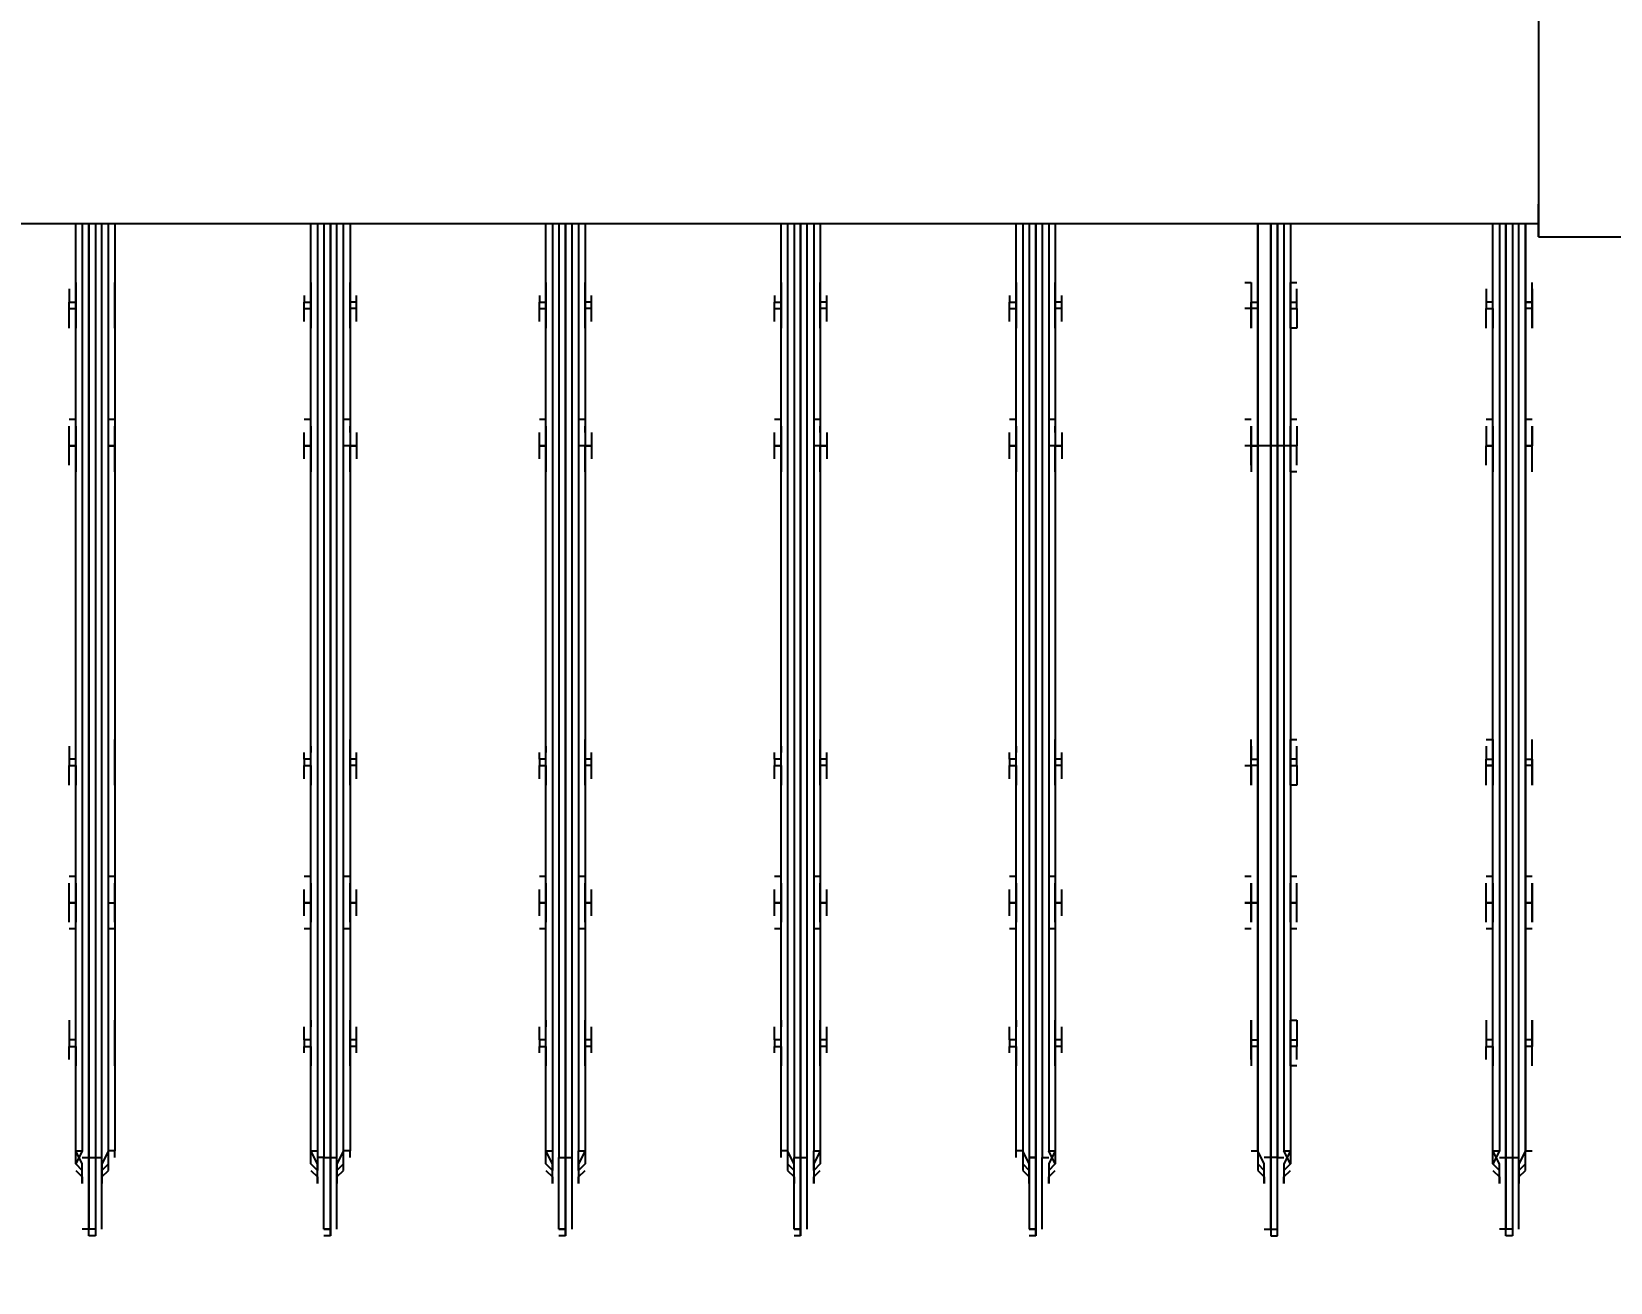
# Model space of a CAD drawing. Header units: metres. Extents: x 531759 to 532148, y 2675314 to 2675634.
# Drawn here: x 531961.3879 to 531961.7223, y 2675489.7794 to 2675490.0444 of the extents above; entities that cross this region are included whole.
import ezdxf

# ---------------------------------------------------------------- set-up
doc = ezdxf.new("R2010")
doc.units = ezdxf.units.M
doc.linetypes.add('PDF_IMPORT', pattern=[1, 0.8, -0.2])
doc.layers.add('IDT', color=7, linetype='Continuous')
doc.layers.add('MMS Block Numbering', color=7, linetype='Continuous')
doc.styles.add('Adani Regular', font='Adani Regular.ttf')

# ---------------------------------------------------------------- blocks, each defined once
blk = doc.blocks.new('IDT')
at = {"layer": 'IDT', "color": 0, "lineweight": 25}
for p, q in [((14.44438, 15.46813), (14.44438, 15.45292)), ((14.44577, 15.45292), (14.44577, 15.46952)), ((14.44577, 15.46952), (14.44715, 15.46952)), ((14.44577, 15.46813), (14.44715, 15.46813)), ((14.44715, 15.46952), (14.44715, 15.45292)), ((14.44715, 15.45292), (14.44715, 15.46813)), ((14.44715, 15.46813), (14.44853, 15.46813)), ((14.49556, 15.46952), (14.49556, 15.45292)), ((14.49694, 15.46952), (14.49556, 15.46952)), ((14.49694, 15.46813), (14.49556, 15.46813)), ((14.49556, 15.46813), (14.49556, 15.45292)), ((14.49694, 15.45292), (14.49694, 15.46952)), ((14.49833, 15.46813), (14.49694, 15.46813)), ((14.49694, 15.46813), (14.49694, 15.45292)), ((14.54535, 15.46813), (14.54535, 15.45292)), ((14.54674, 15.46952), (14.54674, 15.45292)), ((14.54674, 15.45292), (14.54674, 15.46952)), ((14.54674, 15.46952), (14.54812, 15.46952)), ((14.54812, 15.46813), (14.54674, 15.46813)), ((14.54674, 15.46813), (14.54812, 15.46813)), ((14.54812, 15.45292), (14.54812, 15.46813)), ((14.59515, 15.46813), (14.59515, 15.45292)), ((14.59653, 15.45292), (14.59653, 15.46952)), ((14.59653, 15.46952), (14.59653, 15.45292)), ((14.59653, 15.46952), (14.59791, 15.46952)), ((14.59791, 15.46813), (14.59653, 15.46813)), ((14.59653, 15.46813), (14.59791, 15.46813)), ((14.59791, 15.46813), (14.59791, 15.45292)), ((14.64494, 15.46813), (14.64494, 15.45292)), ((14.64632, 15.45292), (14.64632, 15.46952)), ((14.64632, 15.46952), (14.64632, 15.45292)), ((14.64632, 15.46952), (14.64771, 15.46952)), ((14.64771, 15.46813), (14.64632, 15.46813)), ((14.64632, 15.46813), (14.64771, 15.46813)), ((14.64771, 15.46813), (14.64771, 15.45292)), ((14.69473, 15.46813), (14.69473, 15.45292)), ((14.69612, 15.46952), (14.69612, 15.45292)), ((14.69612, 15.45292), (14.69612, 15.46952)), ((14.69612, 15.46952), (14.6975, 15.46952)), ((14.6975, 15.46813), (14.69612, 15.46813)), ((14.69612, 15.46813), (14.6975, 15.46813)), ((14.6975, 15.46813), (14.6975, 15.45292)), ((14.74453, 15.46813), (14.74453, 15.45292)), ((14.74591, 15.45292), (14.74591, 15.46952)), ((14.74591, 15.46952), (14.74729, 15.46952)), ((14.74591, 15.46813), (14.74729, 15.46813)), ((14.74729, 15.46952), (14.74729, 15.45292)), ((14.74729, 15.45292), (14.74729, 15.46813)), ((14.74729, 15.46813), (14.74868, 15.46813)), ((14.44438, 15.45707), (14.443, 15.45569)), ((14.44438, 15.4543), (14.44438, 15.45845)), ((14.44438, 15.45845), (14.44438, 15.45707)), ((14.44853, 15.45707), (14.44853, 15.45845)), ((14.44853, 15.45845), (14.44853, 15.4543)), ((14.44992, 15.45569), (14.44853, 15.45707)), ((14.49418, 15.45707), (14.49279, 15.45569)), ((14.49418, 15.4543), (14.49418, 15.45845)), ((14.49418, 15.45845), (14.49418, 15.45707)), ((14.49833, 15.45707), (14.49833, 15.45845)), ((14.49833, 15.45845), (14.49833, 15.4543)), ((14.49971, 15.45569), (14.49833, 15.45707)), ((14.54397, 15.45707), (14.54259, 15.45569)), ((14.54397, 15.4543), (14.54397, 15.45845)), ((14.54397, 15.45845), (14.54397, 15.45707)), ((14.54812, 15.45707), (14.54812, 15.45845)), ((14.54812, 15.45845), (14.54812, 15.4543)), ((14.5495, 15.45569), (14.54812, 15.45707)), ((14.59376, 15.45707), (14.59238, 15.45569)), ((14.59376, 15.4543), (14.59376, 15.45845)), ((14.59376, 15.45845), (14.59376, 15.45707)), ((14.59791, 15.45707), (14.59791, 15.45845)), ((14.59791, 15.45845), (14.59791, 15.4543)), ((14.5993, 15.45569), (14.59791, 15.45707)), ((14.64356, 15.45707), (14.64217, 15.45569)), ((14.64356, 15.4543), (14.64356, 15.45845)), ((14.64356, 15.45845), (14.64356, 15.45707)), ((14.64909, 15.45707), (14.64909, 15.45845)), ((14.64909, 15.45845), (14.64909, 15.4543)), ((14.65047, 15.45569), (14.64909, 15.45707)), ((14.69473, 15.45707), (14.69335, 15.45569)), ((14.69473, 15.4543), (14.69473, 15.45845)), ((14.69473, 15.45845), (14.69473, 15.45707)), ((14.69888, 15.45707), (14.69888, 15.45845)), ((14.69888, 15.45845), (14.69888, 15.4543)), ((14.70027, 15.45569), (14.69888, 15.45707)), ((14.74453, 15.45707), (14.74314, 15.45569)), ((14.74453, 15.4543), (14.74453, 15.45845)), ((14.74453, 15.45845), (14.74453, 15.45707)), ((14.74868, 15.45707), (14.74868, 15.45845)), ((14.74868, 15.45845), (14.74868, 15.4543)), ((14.75006, 15.45569), (14.74868, 15.45707)), ((14.44438, 15.45569), (14.443, 15.4543)), ((14.443, 15.45569), (14.443, 15.45154)), ((14.443, 15.4543), (14.443, 15.45292)), ((14.443, 15.45154), (14.44438, 15.4543)), ((14.443, 15.45292), (14.443, 15.45154)), ((14.44577, 15.45292), (14.44438, 15.45292)), ((14.44438, 15.45292), (14.44438, 15.25513)), ((14.44715, 15.45292), (14.44577, 15.45292)), ((14.44577, 15.25513), (14.44577, 15.45292)), ((14.44853, 15.45292), (14.44715, 15.45292)), ((14.44715, 15.45292), (14.44715, 15.25513)), ((14.44715, 15.25513), (14.44715, 15.45292)), ((14.44992, 15.4543), (14.44853, 15.45569)), ((14.44853, 15.45569), (14.44992, 15.4543)), ((14.44853, 15.4543), (14.44992, 15.45154)), ((14.44853, 15.45154), (14.44992, 15.4543)), ((14.44992, 15.4543), (14.44992, 15.45292)), ((14.44992, 15.45292), (14.44992, 15.45154)), ((14.49279, 15.4543), (14.49418, 15.45569)), ((14.49418, 15.45569), (14.49279, 15.4543)), ((14.49279, 15.45292), (14.49279, 15.4543)), ((14.49279, 15.4543), (14.49418, 15.45154)), ((14.49279, 15.45154), (14.49418, 15.4543)), ((14.49279, 15.45154), (14.49279, 15.45292)), ((14.49556, 15.45292), (14.49418, 15.45292)), ((14.49556, 15.45292), (14.49556, 15.25513)), ((14.49556, 15.25513), (14.49556, 15.45292)), ((14.49556, 15.45292), (14.49694, 15.45292)), ((14.49694, 15.45292), (14.49694, 15.25513)), ((14.49694, 15.25513), (14.49694, 15.45292)), ((14.49694, 15.45292), (14.49833, 15.45292)), ((14.49971, 15.4543), (14.49833, 15.45569)), ((14.49833, 15.4543), (14.49971, 15.45154)), ((14.49971, 15.45154), (14.49971, 15.45569)), ((14.49971, 15.45292), (14.49971, 15.4543)), ((14.49971, 15.45154), (14.49971, 15.45292)), ((14.54259, 15.4543), (14.54397, 15.45569)), ((14.54397, 15.45569), (14.54259, 15.4543)), ((14.54259, 15.45292), (14.54259, 15.4543)), ((14.54259, 15.4543), (14.54397, 15.45154)), ((14.54259, 15.45154), (14.54397, 15.4543)), ((14.54259, 15.45154), (14.54259, 15.45292)), ((14.54535, 15.45292), (14.54397, 15.45292)), ((14.54535, 15.25513), (14.54535, 15.45292)), ((14.54812, 15.45292), (14.54674, 15.45292)), ((14.54674, 15.45292), (14.54812, 15.45292)), ((14.54674, 15.25513), (14.54674, 15.45292)), ((14.54674, 15.45292), (14.54674, 15.25513)), ((14.5495, 15.4543), (14.54812, 15.45569)), ((14.54812, 15.4543), (14.5495, 15.45154)), ((14.54812, 15.25513), (14.54812, 15.45292)), ((14.5495, 15.45154), (14.5495, 15.45569)), ((14.5495, 15.45292), (14.5495, 15.4543)), ((14.55089, 15.45292), (14.55089, 15.45154)), ((14.59238, 15.4543), (14.59376, 15.45569)), ((14.59238, 15.45292), (14.59238, 15.4543)), ((14.59238, 15.45154), (14.59376, 15.4543)), ((14.59238, 15.45154), (14.59238, 15.45292)), ((14.59376, 15.45569), (14.59376, 15.45154)), ((14.59653, 15.45292), (14.59515, 15.45292)), ((14.59515, 15.45292), (14.59515, 15.25513)), ((14.59791, 15.45292), (14.59653, 15.45292)), ((14.59791, 15.45292), (14.59653, 15.45292)), ((14.59653, 15.45292), (14.59653, 15.25513)), ((14.59653, 15.25513), (14.59653, 15.45292)), ((14.5993, 15.4543), (14.59791, 15.45569)), ((14.59791, 15.4543), (14.5993, 15.45154)), ((14.59791, 15.25513), (14.59791, 15.45292)), ((14.5993, 15.45154), (14.5993, 15.45569)), ((14.5993, 15.45292), (14.5993, 15.4543)), ((14.60068, 15.45292), (14.60068, 15.45154)), ((14.64217, 15.4543), (14.64356, 15.45569)), ((14.64217, 15.45292), (14.64217, 15.4543)), ((14.64217, 15.45154), (14.64356, 15.4543)), ((14.64217, 15.45154), (14.64217, 15.45292)), ((14.64356, 15.45569), (14.64356, 15.45154)), ((14.64632, 15.45292), (14.64494, 15.45292)), ((14.64494, 15.45292), (14.64494, 15.25513)), ((14.64771, 15.45292), (14.64632, 15.45292)), ((14.64771, 15.45292), (14.64632, 15.45292)), ((14.64632, 15.45292), (14.64632, 15.25513)), ((14.64632, 15.25513), (14.64632, 15.45292)), ((14.64771, 15.25513), (14.64771, 15.45292)), ((14.64909, 15.45154), (14.64909, 15.45569)), ((14.64909, 15.45569), (14.65047, 15.4543)), ((14.64909, 15.4543), (14.65047, 15.45154)), ((14.65047, 15.4543), (14.65047, 15.45292)), ((14.65047, 15.45292), (14.65047, 15.45154)), ((14.69197, 15.45292), (14.69197, 15.45154)), ((14.69335, 15.45569), (14.69335, 15.45154)), ((14.69473, 15.45569), (14.69335, 15.4543)), ((14.69335, 15.45154), (14.69473, 15.4543)), ((14.69335, 15.4543), (14.69335, 15.45292)), ((14.69612, 15.45292), (14.69473, 15.45292)), ((14.69473, 15.45292), (14.69473, 15.25513)), ((14.6975, 15.45292), (14.69612, 15.45292)), ((14.69612, 15.25513), (14.69612, 15.45292)), ((14.69612, 15.45292), (14.69612, 15.25513)), ((14.6975, 15.25513), (14.6975, 15.45292)), ((14.6975, 15.45292), (14.69888, 15.45292)), ((14.69888, 15.45154), (14.69888, 15.45569)), ((14.69888, 15.45569), (14.70027, 15.4543)), ((14.69888, 15.4543), (14.70027, 15.45154)), ((14.70027, 15.4543), (14.70027, 15.45292)), ((14.70027, 15.45292), (14.70027, 15.45154)), ((14.74176, 15.45292), (14.74176, 15.45154)), ((14.74314, 15.45569), (14.74314, 15.45154)), ((14.74453, 15.45569), (14.74314, 15.4543)), ((14.74314, 15.45154), (14.74453, 15.4543)), ((14.74314, 15.4543), (14.74314, 15.45292)), ((14.74591, 15.45292), (14.74453, 15.45292)), ((14.74453, 15.45292), (14.74453, 15.25513)), ((14.74729, 15.45292), (14.74591, 15.45292)), ((14.74591, 15.25513), (14.74591, 15.45292)), ((14.74868, 15.45292), (14.74729, 15.45292)), ((14.74729, 15.45292), (14.74729, 15.25513)), ((14.74729, 15.25513), (14.74729, 15.45292)), ((14.75006, 15.4543), (14.74868, 15.45569)), ((14.74868, 15.45569), (14.75006, 15.4543)), ((14.74868, 15.4543), (14.75006, 15.45154)), ((14.74868, 15.45154), (14.75006, 15.4543)), ((14.75006, 15.4543), (14.75006, 15.45292)), ((14.75006, 15.45292), (14.75006, 15.45154)), ((14.443, 15.45154), (14.44162, 15.45154)), ((14.443, 15.45154), (14.443, 15.25513)), ((14.443, 15.25513), (14.443, 15.45154)), ((14.44992, 15.45154), (14.44853, 15.45154)), ((14.44853, 15.25513), (14.44853, 15.45154)), ((14.44992, 15.45154), (14.44992, 15.25513)), ((14.49279, 15.25513), (14.49279, 15.45154)), ((14.49418, 15.45154), (14.49279, 15.45154)), ((14.49418, 15.25513), (14.49418, 15.45154)), ((14.50109, 15.45154), (14.49971, 15.45154)), ((14.49971, 15.45154), (14.49971, 15.25513)), ((14.49971, 15.25513), (14.49971, 15.45154)), ((14.54259, 15.25513), (14.54259, 15.45154)), ((14.54397, 15.45154), (14.54259, 15.45154)), ((14.54397, 15.25513), (14.54397, 15.45154)), ((14.5495, 15.25513), (14.5495, 15.45154)), ((14.5495, 15.45154), (14.55089, 15.45154)), ((14.55089, 15.45154), (14.55089, 15.25513)), ((14.59238, 15.25513), (14.59238, 15.45154)), ((14.59376, 15.45154), (14.59238, 15.45154)), ((14.59376, 15.25513), (14.59376, 15.45154)), ((14.5993, 15.25513), (14.5993, 15.45154)), ((14.5993, 15.45154), (14.60068, 15.45154)), ((14.60068, 15.45154), (14.60068, 15.25513)), ((14.64217, 15.25513), (14.64217, 15.45154)), ((14.64356, 15.45154), (14.64217, 15.45154)), ((14.64356, 15.25513), (14.64356, 15.45154)), ((14.65047, 15.45154), (14.64909, 15.45154)), ((14.64909, 15.25513), (14.64909, 15.45154)), ((14.65047, 15.45154), (14.65047, 15.25513)), ((14.69197, 15.25513), (14.69197, 15.45154)), ((14.69197, 15.45154), (14.69335, 15.45154)), ((14.69335, 15.45154), (14.69335, 15.25513)), ((14.70027, 15.45154), (14.69888, 15.45154)), ((14.69888, 15.25513), (14.69888, 15.45154)), ((14.70027, 15.45154), (14.70027, 15.25513)), ((14.74176, 15.25513), (14.74176, 15.45154)), ((14.74176, 15.45154), (14.74314, 15.45154)), ((14.74314, 15.45154), (14.74314, 15.25513)), ((14.75006, 15.45154), (14.74868, 15.45154)), ((14.74868, 15.25513), (14.74868, 15.45154)), ((14.75006, 15.45154), (14.75006, 15.25513)), ((14.44162, 15.43355), (14.44162, 15.42941)), ((14.44992, 15.42941), (14.44992, 15.43355)), ((14.49141, 15.43355), (14.49279, 15.43355)), ((14.49279, 15.43355), (14.49279, 15.42941)), ((14.50109, 15.42941), (14.50109, 15.43355)), ((14.54259, 15.43355), (14.54259, 15.42802)), ((14.55089, 15.42941), (14.55089, 15.43355)), ((14.59238, 15.43355), (14.59238, 15.42802)), ((14.60068, 15.42941), (14.60068, 15.43355)), ((14.64217, 15.43355), (14.64217, 15.42802)), ((14.65047, 15.42941), (14.65047, 15.43355)), ((14.69197, 15.43355), (14.69197, 15.42802)), ((14.70027, 15.42941), (14.70027, 15.43355)), ((14.74176, 15.43355), (14.74176, 15.42802)), ((14.75006, 15.42941), (14.75006, 15.43355)), ((14.44162, 15.43217), (14.44162, 15.43079)), ((14.44162, 15.43079), (14.44162, 15.42941)), ((14.4513, 15.43217), (14.4513, 15.43079)), ((14.4513, 15.43079), (14.4513, 15.42941)), ((14.49141, 15.43217), (14.49141, 15.43079)), ((14.49141, 15.43079), (14.49141, 15.42941)), ((14.50109, 15.43217), (14.50109, 15.43079)), ((14.50109, 15.43079), (14.50109, 15.42941)), ((14.5412, 15.43079), (14.5412, 15.42941)), ((14.54259, 15.43217), (14.54259, 15.43079)), ((14.55089, 15.43079), (14.55089, 15.43217)), ((14.55227, 15.43079), (14.55227, 15.42941)), ((14.591, 15.43079), (14.591, 15.42941)), ((14.59238, 15.43217), (14.59238, 15.43079)), ((14.60068, 15.43079), (14.60068, 15.43217)), ((14.60206, 15.43079), (14.60206, 15.42941)), ((14.64079, 15.43079), (14.64079, 15.42941)), ((14.64217, 15.43217), (14.64217, 15.43079)), ((14.65047, 15.43079), (14.65047, 15.43217)), ((14.65186, 15.43079), (14.65186, 15.42941)), ((14.69058, 15.43079), (14.69058, 15.42941)), ((14.69197, 15.43217), (14.69197, 15.43079)), ((14.70027, 15.43079), (14.70027, 15.43217)), ((14.70165, 15.43079), (14.70165, 15.42941)), ((14.74176, 15.43079), (14.74176, 15.43217)), ((14.74176, 15.42941), (14.74176, 15.43079)), ((14.75144, 15.43217), (14.75144, 15.43079)), ((14.75144, 15.43079), (14.75144, 15.42941)), ((14.44162, 15.42941), (14.443, 15.42941)), ((14.44162, 15.42941), (14.44162, 15.42802)), ((14.44162, 15.42526), (14.44162, 15.42941)), ((14.44162, 15.42802), (14.443, 15.42802)), ((14.44162, 15.42802), (14.44162, 15.42387)), ((14.4513, 15.42941), (14.44992, 15.42941)), ((14.4513, 15.42941), (14.44992, 15.42941)), ((14.44992, 15.42941), (14.44992, 15.42387)), ((14.44992, 15.42802), (14.4513, 15.42802)), ((14.4513, 15.42802), (14.4513, 15.42941)), ((14.4513, 15.42526), (14.4513, 15.42802)), ((14.49141, 15.42941), (14.49279, 15.42941)), ((14.49141, 15.42802), (14.49141, 15.42941)), ((14.49141, 15.42526), (14.49141, 15.42802)), ((14.49279, 15.42802), (14.49141, 15.42802)), ((14.49279, 15.42941), (14.49279, 15.42802)), ((14.49279, 15.42802), (14.49279, 15.42387)), ((14.49971, 15.42941), (14.50109, 15.42941)), ((14.50109, 15.42802), (14.49971, 15.42802)), ((14.50109, 15.42941), (14.50109, 15.42802)), ((14.50109, 15.42526), (14.50109, 15.42941)), ((14.50109, 15.42802), (14.50109, 15.42387)), ((14.5412, 15.42941), (14.54259, 15.42941)), ((14.5412, 15.42941), (14.5412, 15.42802)), ((14.5412, 15.42802), (14.54259, 15.42802)), ((14.5412, 15.42802), (14.5412, 15.42526)), ((14.54259, 15.42802), (14.54259, 15.42387)), ((14.55227, 15.42941), (14.55089, 15.42941)), ((14.55227, 15.42941), (14.55089, 15.42941)), ((14.55089, 15.42941), (14.55089, 15.42387)), ((14.55089, 15.42802), (14.55227, 15.42802)), ((14.55227, 15.42802), (14.55227, 15.42941)), ((14.55227, 15.42802), (14.55227, 15.42526)), ((14.591, 15.42941), (14.59238, 15.42941)), ((14.591, 15.42941), (14.591, 15.42802)), ((14.591, 15.42802), (14.59238, 15.42802)), ((14.591, 15.42802), (14.591, 15.42526)), ((14.59238, 15.42802), (14.59238, 15.42387)), ((14.60206, 15.42941), (14.60068, 15.42941)), ((14.60206, 15.42941), (14.60068, 15.42941)), ((14.60068, 15.42941), (14.60068, 15.42387)), ((14.60068, 15.42802), (14.60206, 15.42802)), ((14.60206, 15.42802), (14.60206, 15.42941)), ((14.60206, 15.42802), (14.60206, 15.42526)), ((14.64079, 15.42941), (14.64217, 15.42941)), ((14.64079, 15.42941), (14.64079, 15.42802)), ((14.64079, 15.42802), (14.64217, 15.42802)), ((14.64079, 15.42802), (14.64079, 15.42526)), ((14.64217, 15.42802), (14.64217, 15.42387)), ((14.65186, 15.42941), (14.65047, 15.42941)), ((14.65186, 15.42941), (14.65047, 15.42941)), ((14.65047, 15.42941), (14.65047, 15.42387)), ((14.65047, 15.42802), (14.65186, 15.42802)), ((14.65186, 15.42802), (14.65186, 15.42941)), ((14.65186, 15.42802), (14.65186, 15.42526)), ((14.69058, 15.42941), (14.69197, 15.42941)), ((14.69058, 15.42941), (14.69058, 15.42802)), ((14.69058, 15.42802), (14.69197, 15.42802)), ((14.69058, 15.42802), (14.69058, 15.42526)), ((14.69197, 15.42802), (14.69197, 15.42387)), ((14.70165, 15.42941), (14.70027, 15.42941)), ((14.70165, 15.42941), (14.70027, 15.42941)), ((14.70027, 15.42941), (14.70027, 15.42387)), ((14.70027, 15.42802), (14.70165, 15.42802)), ((14.70165, 15.42802), (14.70165, 15.42941)), ((14.70165, 15.42802), (14.70165, 15.42526)), ((14.74176, 15.42526), (14.74176, 15.42941)), ((14.74176, 15.42802), (14.74176, 15.42387)), ((14.75144, 15.42941), (14.75006, 15.42941)), ((14.75144, 15.42941), (14.75006, 15.42941)), ((14.75006, 15.42941), (14.75006, 15.42387)), ((14.75006, 15.42802), (14.75144, 15.42802)), ((14.75144, 15.42802), (14.75144, 15.42941)), ((14.75144, 15.42526), (14.75144, 15.42802)), ((14.44162, 15.42387), (14.44162, 15.42526)), ((14.4513, 15.42387), (14.4513, 15.42526)), ((14.49141, 15.42387), (14.49141, 15.42526)), ((14.49279, 15.42387), (14.49141, 15.42387)), ((14.50109, 15.42387), (14.50109, 15.42526)), ((14.54259, 15.42387), (14.54259, 15.42526)), ((14.55089, 15.42387), (14.55089, 15.42526)), ((14.59238, 15.42387), (14.59238, 15.42526)), ((14.60068, 15.42387), (14.60068, 15.42526)), ((14.64217, 15.42387), (14.64217, 15.42526)), ((14.65047, 15.42387), (14.65047, 15.42526)), ((14.69197, 15.42387), (14.69197, 15.42526)), ((14.70027, 15.42387), (14.70027, 15.42526)), ((14.74176, 15.42387), (14.74176, 15.42526)), ((14.75144, 15.42387), (14.75144, 15.42526)), ((14.44162, 15.40451), (14.443, 15.40451)), ((14.44162, 15.40174), (14.44162, 15.40313)), ((14.44162, 15.40313), (14.44162, 15.39898)), ((14.44992, 15.40451), (14.4513, 15.40451)), ((14.44992, 15.39898), (14.44992, 15.40313)), ((14.4513, 15.40313), (14.4513, 15.40174)), ((14.49141, 15.40451), (14.49279, 15.40451)), ((14.49141, 15.40313), (14.49141, 15.40174)), ((14.49279, 15.40313), (14.49279, 15.39898)), ((14.50109, 15.40451), (14.50248, 15.40451)), ((14.50109, 15.40313), (14.50109, 15.40174)), ((14.50109, 15.39898), (14.50109, 15.40313)), ((14.54259, 15.40451), (14.54397, 15.40451)), ((14.54259, 15.40174), (14.54259, 15.40313)), ((14.54259, 15.40313), (14.54259, 15.39483)), ((14.55089, 15.40451), (14.55227, 15.40451)), ((14.55089, 15.39898), (14.55089, 15.40313)), ((14.55089, 15.40313), (14.55089, 15.40174)), ((14.59238, 15.40451), (14.59376, 15.40451)), ((14.59238, 15.40174), (14.59238, 15.40313)), ((14.59238, 15.40313), (14.59238, 15.39483)), ((14.60068, 15.40451), (14.60206, 15.40451)), ((14.60068, 15.39898), (14.60068, 15.40313)), ((14.60068, 15.40313), (14.60068, 15.40174)), ((14.64217, 15.40451), (14.64356, 15.40451)), ((14.64217, 15.40174), (14.64217, 15.40313)), ((14.64217, 15.40313), (14.64217, 15.39483)), ((14.65047, 15.40451), (14.65186, 15.40451)), ((14.65047, 15.39898), (14.65047, 15.40313)), ((14.65047, 15.40313), (14.65047, 15.40174)), ((14.69197, 15.40451), (14.69335, 15.40451)), ((14.69197, 15.40174), (14.69197, 15.40313)), ((14.69197, 15.40313), (14.69197, 15.39483)), ((14.70027, 15.40451), (14.70165, 15.40451)), ((14.70027, 15.39898), (14.70027, 15.40313)), ((14.70027, 15.40313), (14.70027, 15.40174)), ((14.74176, 15.40451), (14.74314, 15.40451)), ((14.74176, 15.40174), (14.74176, 15.40313)), ((14.74176, 15.40313), (14.74176, 15.39483)), ((14.75006, 15.40451), (14.75144, 15.40451)), ((14.75006, 15.39898), (14.75006, 15.40313)), ((14.75144, 15.40313), (14.75144, 15.40174)), ((14.44162, 15.39898), (14.44162, 15.40174)), ((14.4513, 15.40174), (14.4513, 15.39898)), ((14.49141, 15.40174), (14.49141, 15.39898)), ((14.50109, 15.40174), (14.50109, 15.39898)), ((14.5412, 15.40174), (14.5412, 15.39898)), ((14.55227, 15.40174), (14.55227, 15.39898)), ((14.591, 15.40174), (14.591, 15.39898)), ((14.60206, 15.40174), (14.60206, 15.39898)), ((14.64079, 15.40174), (14.64079, 15.39898)), ((14.65186, 15.40174), (14.65186, 15.39898)), ((14.69058, 15.40174), (14.69058, 15.39898)), ((14.70165, 15.40174), (14.70165, 15.39898)), ((14.74176, 15.39898), (14.74176, 15.40174)), ((14.75144, 15.40174), (14.75144, 15.39898)), ((14.443, 15.39898), (14.44162, 15.39898)), ((14.44162, 15.39898), (14.443, 15.39898)), ((14.443, 15.39898), (14.44162, 15.39898)), ((14.44162, 15.39898), (14.44162, 15.39483)), ((14.44162, 15.39621), (14.44162, 15.39898)), ((14.44162, 15.39898), (14.443, 15.39898)), ((14.44162, 15.39483), (14.44162, 15.39621)), ((14.4513, 15.39898), (14.44992, 15.39898)), ((14.44992, 15.39483), (14.44992, 15.39898)), ((14.44992, 15.39898), (14.4513, 15.39898)), ((14.4513, 15.39898), (14.44992, 15.39898)), ((14.44992, 15.39898), (14.4513, 15.39898)), ((14.4513, 15.39898), (14.4513, 15.39621)), ((14.4513, 15.39621), (14.4513, 15.39483)), ((14.49141, 15.39898), (14.49279, 15.39898)), ((14.49279, 15.39898), (14.49141, 15.39898)), ((14.49141, 15.39898), (14.49141, 15.39621)), ((14.49141, 15.39621), (14.49141, 15.39483)), ((14.49279, 15.39898), (14.49279, 15.39483)), ((14.50109, 15.39898), (14.49971, 15.39898)), ((14.49971, 15.39898), (14.50109, 15.39898)), ((14.50109, 15.39898), (14.50109, 15.39621)), ((14.50109, 15.39483), (14.50109, 15.39898)), ((14.50248, 15.39898), (14.50109, 15.39898)), ((14.50109, 15.39898), (14.50248, 15.39898)), ((14.50109, 15.39621), (14.50109, 15.39483)), ((14.5412, 15.39898), (14.54259, 15.39898)), ((14.54259, 15.39898), (14.5412, 15.39898)), ((14.5412, 15.39898), (14.5412, 15.39621)), ((14.54259, 15.39483), (14.54259, 15.39621)), ((14.55227, 15.39898), (14.55089, 15.39898)), ((14.55089, 15.39483), (14.55089, 15.39898)), ((14.55089, 15.39898), (14.55227, 15.39898)), ((14.55227, 15.39898), (14.55089, 15.39898)), ((14.55089, 15.39898), (14.55227, 15.39898)), ((14.55089, 15.39621), (14.55089, 15.39483)), ((14.55227, 15.39898), (14.55227, 15.39621)), ((14.591, 15.39898), (14.59238, 15.39898)), ((14.59238, 15.39898), (14.591, 15.39898)), ((14.591, 15.39898), (14.591, 15.39621)), ((14.59238, 15.39483), (14.59238, 15.39621)), ((14.60206, 15.39898), (14.60068, 15.39898)), ((14.60068, 15.39483), (14.60068, 15.39898)), ((14.60068, 15.39898), (14.60206, 15.39898)), ((14.60206, 15.39898), (14.60068, 15.39898)), ((14.60068, 15.39898), (14.60206, 15.39898)), ((14.60068, 15.39621), (14.60068, 15.39483)), ((14.60206, 15.39898), (14.60206, 15.39621)), ((14.64079, 15.39898), (14.64217, 15.39898)), ((14.64217, 15.39898), (14.64079, 15.39898)), ((14.64079, 15.39898), (14.64079, 15.39621)), ((14.64217, 15.39483), (14.64217, 15.39621)), ((14.65186, 15.39898), (14.65047, 15.39898)), ((14.65047, 15.39483), (14.65047, 15.39898)), ((14.65047, 15.39898), (14.65186, 15.39898)), ((14.65186, 15.39898), (14.65047, 15.39898)), ((14.65047, 15.39898), (14.65186, 15.39898)), ((14.65047, 15.39621), (14.65047, 15.39483)), ((14.65186, 15.39898), (14.65186, 15.39621)), ((14.69058, 15.39898), (14.69197, 15.39898)), ((14.69197, 15.39898), (14.69058, 15.39898)), ((14.69058, 15.39898), (14.69058, 15.39621)), ((14.69197, 15.39483), (14.69197, 15.39621)), ((14.70165, 15.39898), (14.70027, 15.39898)), ((14.70027, 15.39483), (14.70027, 15.39898)), ((14.70027, 15.39898), (14.70165, 15.39898)), ((14.70165, 15.39898), (14.70027, 15.39898)), ((14.70027, 15.39898), (14.70165, 15.39898)), ((14.70027, 15.39621), (14.70027, 15.39483)), ((14.70165, 15.39898), (14.70165, 15.39621)), ((14.74314, 15.39898), (14.74176, 15.39898)), ((14.74176, 15.39621), (14.74176, 15.39898)), ((14.74176, 15.39483), (14.74176, 15.39621)), ((14.75144, 15.39898), (14.75006, 15.39898)), ((14.75006, 15.39483), (14.75006, 15.39898)), ((14.75006, 15.39898), (14.75144, 15.39898)), ((14.75144, 15.39898), (14.75006, 15.39898)), ((14.75006, 15.39898), (14.75144, 15.39898)), ((14.75144, 15.39898), (14.75144, 15.39621)), ((14.75144, 15.39621), (14.75144, 15.39483)), ((14.44162, 15.39344), (14.443, 15.39344)), ((14.44992, 15.39344), (14.4513, 15.39344)), ((14.49141, 15.39344), (14.49279, 15.39344)), ((14.50109, 15.39344), (14.50248, 15.39344)), ((14.54259, 15.39344), (14.54397, 15.39344)), ((14.55089, 15.39344), (14.55227, 15.39344)), ((14.59238, 15.39344), (14.59376, 15.39344)), ((14.60068, 15.39344), (14.60206, 15.39344)), ((14.64217, 15.39344), (14.64356, 15.39344)), ((14.65047, 15.39344), (14.65186, 15.39344)), ((14.69197, 15.39344), (14.69335, 15.39344)), ((14.70027, 15.39344), (14.70165, 15.39344)), ((14.74176, 15.39344), (14.74314, 15.39344)), ((14.75006, 15.39344), (14.75144, 15.39344)), ((14.44162, 15.3727), (14.44162, 15.37408)), ((14.44162, 15.37408), (14.44162, 15.36993)), ((14.44162, 15.36855), (14.44162, 15.3727)), ((14.44992, 15.36993), (14.44992, 15.37408)), ((14.4513, 15.37408), (14.4513, 15.3727)), ((14.4513, 15.3727), (14.4513, 15.36993)), ((14.49141, 15.3727), (14.49141, 15.37408)), ((14.49141, 15.37408), (14.49279, 15.37408)), ((14.49141, 15.36993), (14.49141, 15.3727)), ((14.49279, 15.37408), (14.49279, 15.36993)), ((14.50109, 15.37408), (14.50109, 15.3727)), ((14.50109, 15.36993), (14.50109, 15.37408)), ((14.50109, 15.3727), (14.50109, 15.36993)), ((14.5412, 15.3727), (14.5412, 15.36993)), ((14.54259, 15.3727), (14.54259, 15.37408)), ((14.54259, 15.37408), (14.54259, 15.36993)), ((14.55089, 15.36993), (14.55089, 15.37408)), ((14.55089, 15.37408), (14.55089, 15.3727)), ((14.55227, 15.3727), (14.55227, 15.36993)), ((14.591, 15.3727), (14.591, 15.36993)), ((14.59238, 15.3727), (14.59238, 15.37408)), ((14.59238, 15.37408), (14.59238, 15.36993)), ((14.60068, 15.36993), (14.60068, 15.37408)), ((14.60068, 15.37408), (14.60068, 15.3727)), ((14.60206, 15.3727), (14.60206, 15.36993)), ((14.64079, 15.3727), (14.64079, 15.36993)), ((14.64217, 15.3727), (14.64217, 15.37408)), ((14.64217, 15.37408), (14.64217, 15.36993)), ((14.65047, 15.36993), (14.65047, 15.37408)), ((14.65047, 15.37408), (14.65047, 15.3727)), ((14.65186, 15.3727), (14.65186, 15.36993)), ((14.69058, 15.3727), (14.69058, 15.36993)), ((14.69197, 15.3727), (14.69197, 15.37408)), ((14.69197, 15.37408), (14.69197, 15.36993)), ((14.70027, 15.36993), (14.70027, 15.37408)), ((14.70027, 15.37408), (14.70027, 15.3727)), ((14.70165, 15.3727), (14.70165, 15.36993)), ((14.74176, 15.3727), (14.74176, 15.37408)), ((14.74176, 15.37408), (14.74176, 15.36993)), ((14.74176, 15.36855), (14.74176, 15.3727)), ((14.75006, 15.36993), (14.75006, 15.37408)), ((14.75144, 15.37408), (14.75144, 15.3727)), ((14.75144, 15.3727), (14.75144, 15.36993)), ((14.44162, 15.36993), (14.44162, 15.36855)), ((14.44162, 15.36993), (14.443, 15.36993)), ((14.4513, 15.36993), (14.44992, 15.36993)), ((14.44992, 15.36855), (14.44992, 15.36993)), ((14.44992, 15.36993), (14.4513, 15.36993)), ((14.4513, 15.36993), (14.4513, 15.36855)), ((14.49279, 15.36993), (14.49141, 15.36993)), ((14.49141, 15.36993), (14.49141, 15.36855)), ((14.49279, 15.36993), (14.49279, 15.36855)), ((14.49971, 15.36993), (14.50109, 15.36993)), ((14.50109, 15.36993), (14.50109, 15.36855)), ((14.50248, 15.36993), (14.50109, 15.36993)), ((14.50109, 15.36993), (14.50109, 15.36855)), ((14.5412, 15.36993), (14.54259, 15.36993)), ((14.5412, 15.36993), (14.5412, 15.36855)), ((14.54259, 15.36993), (14.54259, 15.36855)), ((14.55227, 15.36993), (14.55089, 15.36993)), ((14.55227, 15.36993), (14.55089, 15.36993)), ((14.55089, 15.36993), (14.55089, 15.36855)), ((14.55227, 15.36855), (14.55227, 15.36993)), ((14.591, 15.36993), (14.59238, 15.36993)), ((14.591, 15.36993), (14.591, 15.36855)), ((14.59238, 15.36993), (14.59238, 15.36855)), ((14.60206, 15.36993), (14.60068, 15.36993)), ((14.60206, 15.36993), (14.60068, 15.36993)), ((14.60068, 15.36993), (14.60068, 15.36855)), ((14.60206, 15.36855), (14.60206, 15.36993)), ((14.64079, 15.36993), (14.64217, 15.36993)), ((14.64079, 15.36993), (14.64079, 15.36855)), ((14.64217, 15.36993), (14.64217, 15.36855)), ((14.65186, 15.36993), (14.65047, 15.36993)), ((14.65186, 15.36993), (14.65047, 15.36993)), ((14.65047, 15.36993), (14.65047, 15.36855)), ((14.65186, 15.36855), (14.65186, 15.36993)), ((14.69058, 15.36993), (14.69197, 15.36993)), ((14.69058, 15.36993), (14.69058, 15.36855)), ((14.69197, 15.36993), (14.69197, 15.36855)), ((14.70165, 15.36993), (14.70027, 15.36993)), ((14.70165, 15.36993), (14.70027, 15.36993)), ((14.70027, 15.36993), (14.70027, 15.36855)), ((14.70165, 15.36855), (14.70165, 15.36993)), ((14.74176, 15.36993), (14.74176, 15.36855)), ((14.75144, 15.36993), (14.75006, 15.36993)), ((14.75144, 15.36993), (14.75006, 15.36993)), ((14.75006, 15.36993), (14.75006, 15.36855)), ((14.75144, 15.36855), (14.75144, 15.36993)), ((14.443, 15.36855), (14.44162, 15.36855)), ((14.44162, 15.36855), (14.44162, 15.3644)), ((14.44162, 15.36855), (14.44162, 15.36716)), ((14.44162, 15.36716), (14.44162, 15.36578)), ((14.44992, 15.3644), (14.44992, 15.36855)), ((14.4513, 15.36855), (14.44992, 15.36855)), ((14.4513, 15.36716), (14.4513, 15.36855)), ((14.4513, 15.36578), (14.4513, 15.36716)), ((14.49141, 15.36855), (14.49279, 15.36855)), ((14.49141, 15.36855), (14.49141, 15.36716)), ((14.49141, 15.36716), (14.49141, 15.36578)), ((14.49279, 15.36855), (14.49279, 15.3644)), ((14.50109, 15.36855), (14.49971, 15.36855)), ((14.50109, 15.36855), (14.50109, 15.3644)), ((14.50109, 15.36716), (14.50109, 15.36855)), ((14.50109, 15.36578), (14.50109, 15.36716)), ((14.5412, 15.36855), (14.54259, 15.36855)), ((14.5412, 15.36855), (14.5412, 15.36716)), ((14.54259, 15.36855), (14.54259, 15.3644)), ((14.54259, 15.36716), (14.54259, 15.36578)), ((14.55089, 15.36855), (14.55227, 15.36855)), ((14.55089, 15.36855), (14.55089, 15.3644)), ((14.55089, 15.36578), (14.55089, 15.36716)), ((14.55227, 15.36855), (14.55227, 15.36716)), ((14.591, 15.36855), (14.59238, 15.36855)), ((14.591, 15.36855), (14.591, 15.36716)), ((14.59238, 15.36855), (14.59238, 15.3644)), ((14.59238, 15.36716), (14.59238, 15.36578)), ((14.60068, 15.36855), (14.60206, 15.36855)), ((14.60068, 15.36855), (14.60068, 15.3644)), ((14.60068, 15.36578), (14.60068, 15.36716)), ((14.60206, 15.36855), (14.60206, 15.36716)), ((14.64079, 15.36855), (14.64217, 15.36855)), ((14.64079, 15.36855), (14.64079, 15.36716)), ((14.64217, 15.36855), (14.64217, 15.3644)), ((14.64217, 15.36716), (14.64217, 15.36578)), ((14.65047, 15.36855), (14.65186, 15.36855)), ((14.65047, 15.36855), (14.65047, 15.3644)), ((14.65047, 15.36578), (14.65047, 15.36716)), ((14.65186, 15.36855), (14.65186, 15.36716)), ((14.69058, 15.36855), (14.69197, 15.36855)), ((14.69058, 15.36855), (14.69058, 15.36716)), ((14.69197, 15.36855), (14.69197, 15.3644)), ((14.69197, 15.36716), (14.69197, 15.36578)), ((14.70027, 15.36855), (14.70165, 15.36855)), ((14.70027, 15.36855), (14.70027, 15.3644)), ((14.70027, 15.36578), (14.70027, 15.36716)), ((14.70165, 15.36855), (14.70165, 15.36716)), ((14.74176, 15.36716), (14.74176, 15.36855)), ((14.74176, 15.36855), (14.74176, 15.3644)), ((14.74176, 15.36578), (14.74176, 15.36716)), ((14.75006, 15.36855), (14.75144, 15.36855)), ((14.75006, 15.36855), (14.75006, 15.3644)), ((14.75144, 15.36716), (14.75144, 15.36855)), ((14.75144, 15.36578), (14.75144, 15.36716)), ((14.4513, 15.3644), (14.44992, 15.3644)), ((14.49279, 15.3644), (14.49141, 15.3644)), ((14.44162, 15.30769), (14.44162, 15.30216)), ((14.44162, 15.3063), (14.44162, 15.30492)), ((14.44992, 15.30216), (14.44992, 15.30769)), ((14.4513, 15.3063), (14.4513, 15.30492)), ((14.49141, 15.30769), (14.49279, 15.30769)), ((14.49279, 15.30769), (14.49279, 15.29801)), ((14.50109, 15.30216), (14.50109, 15.30769)), ((14.50109, 15.3063), (14.50109, 15.30492)), ((14.54259, 15.30769), (14.54259, 15.30216)), ((14.54259, 15.3063), (14.54259, 15.30492)), ((14.55089, 15.30216), (14.55089, 15.30769)), ((14.55089, 15.30492), (14.55089, 15.3063)), ((14.59238, 15.30769), (14.59238, 15.30216)), ((14.59238, 15.3063), (14.59238, 15.30492)), ((14.60068, 15.30216), (14.60068, 15.30769)), ((14.60068, 15.30492), (14.60068, 15.3063)), ((14.64217, 15.30769), (14.64217, 15.30216)), ((14.64217, 15.3063), (14.64217, 15.30492)), ((14.65047, 15.30216), (14.65047, 15.30769)), ((14.65047, 15.30492), (14.65047, 15.3063)), ((14.69197, 15.30769), (14.69197, 15.30216)), ((14.69197, 15.3063), (14.69197, 15.30492)), ((14.70027, 15.30216), (14.70027, 15.30769)), ((14.70027, 15.30492), (14.70027, 15.3063)), ((14.74176, 15.30769), (14.74176, 15.30216)), ((14.74176, 15.30492), (14.74176, 15.3063)), ((14.75006, 15.30216), (14.75006, 15.30769)), ((14.75144, 15.3063), (14.75144, 15.30492)), ((14.44162, 15.30492), (14.44162, 15.30216)), ((14.4513, 15.30492), (14.4513, 15.30216)), ((14.50109, 15.30492), (14.50109, 15.30216)), ((14.5412, 15.30216), (14.5412, 15.30492)), ((14.55227, 15.30492), (14.55227, 15.30216)), ((14.591, 15.30216), (14.591, 15.30492)), ((14.60206, 15.30492), (14.60206, 15.30216)), ((14.64079, 15.30216), (14.64079, 15.30492)), ((14.65186, 15.30492), (14.65186, 15.30216)), ((14.69058, 15.30216), (14.69058, 15.30492)), ((14.70165, 15.30492), (14.70165, 15.30216)), ((14.74176, 15.30216), (14.74176, 15.30492)), ((14.75144, 15.30492), (14.75144, 15.30216)), ((14.44162, 15.30216), (14.443, 15.30216)), ((14.443, 15.30216), (14.44162, 15.30216)), ((14.44162, 15.30216), (14.44162, 15.29801)), ((14.44162, 15.29939), (14.44162, 15.30216)), ((14.44162, 15.30216), (14.443, 15.30216)), ((14.44162, 15.29801), (14.44162, 15.29939)), ((14.4513, 15.30216), (14.44992, 15.30216)), ((14.44992, 15.29801), (14.44992, 15.30216)), ((14.44992, 15.30216), (14.4513, 15.30216)), ((14.4513, 15.30216), (14.44992, 15.30216)), ((14.4513, 15.29939), (14.4513, 15.30216)), ((14.4513, 15.29801), (14.4513, 15.29939)), ((14.49141, 15.29939), (14.49141, 15.30216)), ((14.49141, 15.30216), (14.49279, 15.30216)), ((14.49141, 15.29801), (14.49141, 15.29939)), ((14.49279, 15.30216), (14.49418, 15.30216)), ((14.50109, 15.30216), (14.49971, 15.30216)), ((14.49971, 15.30216), (14.50109, 15.30216)), ((14.50109, 15.30216), (14.50109, 15.29939)), ((14.50109, 15.29801), (14.50109, 15.30216)), ((14.50109, 15.30216), (14.50248, 15.30216)), ((14.50109, 15.29939), (14.50109, 15.29801)), ((14.54259, 15.30216), (14.5412, 15.30216)), ((14.5412, 15.29939), (14.5412, 15.30216)), ((14.5412, 15.30216), (14.54259, 15.30216)), ((14.54259, 15.30216), (14.54397, 15.30216)), ((14.54259, 15.29801), (14.54259, 15.30216)), ((14.54259, 15.29939), (14.54259, 15.29801)), ((14.55089, 15.29801), (14.55089, 15.30216)), ((14.55089, 15.30216), (14.55227, 15.30216)), ((14.55227, 15.30216), (14.55089, 15.30216)), ((14.55227, 15.30216), (14.55089, 15.30216)), ((14.55089, 15.30216), (14.55227, 15.30216)), ((14.55089, 15.29939), (14.55089, 15.29801)), ((14.55227, 15.30216), (14.55227, 15.29939)), ((14.59238, 15.30216), (14.591, 15.30216)), ((14.591, 15.29939), (14.591, 15.30216)), ((14.591, 15.30216), (14.59238, 15.30216)), ((14.59238, 15.30216), (14.59376, 15.30216)), ((14.59238, 15.29801), (14.59238, 15.30216)), ((14.59238, 15.29939), (14.59238, 15.29801)), ((14.60068, 15.29801), (14.60068, 15.30216)), ((14.60068, 15.30216), (14.60206, 15.30216)), ((14.60206, 15.30216), (14.60068, 15.30216)), ((14.60206, 15.30216), (14.60068, 15.30216)), ((14.60068, 15.30216), (14.60206, 15.30216)), ((14.60068, 15.29939), (14.60068, 15.29801)), ((14.60206, 15.30216), (14.60206, 15.29939)), ((14.64217, 15.30216), (14.64079, 15.30216)), ((14.64079, 15.29939), (14.64079, 15.30216)), ((14.64079, 15.30216), (14.64217, 15.30216)), ((14.64217, 15.30216), (14.64356, 15.30216)), ((14.64217, 15.29801), (14.64217, 15.30216)), ((14.64217, 15.29939), (14.64217, 15.29801)), ((14.65047, 15.29801), (14.65047, 15.30216)), ((14.65047, 15.30216), (14.65186, 15.30216)), ((14.65186, 15.30216), (14.65047, 15.30216)), ((14.65186, 15.30216), (14.65047, 15.30216)), ((14.65047, 15.30216), (14.65186, 15.30216)), ((14.65047, 15.29939), (14.65047, 15.29801)), ((14.65186, 15.30216), (14.65186, 15.29939)), ((14.69197, 15.30216), (14.69058, 15.30216)), ((14.69058, 15.29939), (14.69058, 15.30216)), ((14.69058, 15.30216), (14.69197, 15.30216)), ((14.69197, 15.30216), (14.69335, 15.30216)), ((14.69197, 15.29801), (14.69197, 15.30216)), ((14.69197, 15.29939), (14.69197, 15.29801)), ((14.70027, 15.29801), (14.70027, 15.30216)), ((14.70027, 15.30216), (14.70165, 15.30216)), ((14.70165, 15.30216), (14.70027, 15.30216)), ((14.70165, 15.30216), (14.70027, 15.30216)), ((14.70027, 15.30216), (14.70165, 15.30216)), ((14.70027, 15.29939), (14.70027, 15.29801)), ((14.70165, 15.30216), (14.70165, 15.29939)), ((14.74176, 15.30216), (14.74314, 15.30216)), ((14.74314, 15.30216), (14.74176, 15.30216)), ((14.74176, 15.30216), (14.74176, 15.29939)), ((14.74176, 15.29801), (14.74176, 15.30216)), ((14.74176, 15.29939), (14.74176, 15.29801)), ((14.75006, 15.29801), (14.75006, 15.30216)), ((14.75006, 15.30216), (14.75144, 15.30216)), ((14.75144, 15.30216), (14.75006, 15.30216)), ((14.75144, 15.30216), (14.75006, 15.30216)), ((14.75006, 15.30216), (14.75144, 15.30216)), ((14.75144, 15.30216), (14.75144, 15.29939)), ((14.75144, 15.29939), (14.75144, 15.29801)), ((14.44162, 15.29662), (14.443, 15.29662)), ((14.44992, 15.29662), (14.4513, 15.29662)), ((14.49141, 15.29662), (14.49279, 15.29662)), ((14.50109, 15.29662), (14.50248, 15.29662)), ((14.54259, 15.29662), (14.54397, 15.29662)), ((14.55089, 15.29662), (14.55227, 15.29662)), ((14.59238, 15.29662), (14.59376, 15.29662)), ((14.60068, 15.29662), (14.60206, 15.29662)), ((14.64217, 15.29662), (14.64356, 15.29662)), ((14.65047, 15.29662), (14.65186, 15.29662)), ((14.69197, 15.29662), (14.69335, 15.29662)), ((14.70027, 15.29662), (14.70165, 15.29662)), ((14.74176, 15.29662), (14.74314, 15.29662)), ((14.75006, 15.29662), (14.75144, 15.29662)), ((14.44162, 15.27588), (14.44162, 15.27726)), ((14.44162, 15.27726), (14.44162, 15.27311)), ((14.44162, 15.27311), (14.44162, 15.27588)), ((14.44992, 15.27311), (14.44992, 15.27726)), ((14.4513, 15.27726), (14.4513, 15.27588)), ((14.4513, 15.27588), (14.4513, 15.27311)), ((14.49141, 15.27588), (14.49141, 15.27726)), ((14.49141, 15.27726), (14.49279, 15.27726)), ((14.49141, 15.27311), (14.49141, 15.27588)), ((14.49279, 15.27726), (14.49279, 15.27311)), ((14.50109, 15.27311), (14.50109, 15.27726)), ((14.50109, 15.27726), (14.50109, 15.27588)), ((14.50109, 15.27588), (14.50109, 15.27311)), ((14.5412, 15.27588), (14.5412, 15.27311)), ((14.54259, 15.27588), (14.54259, 15.27726)), ((14.54259, 15.27726), (14.54259, 15.27311)), ((14.55089, 15.27311), (14.55089, 15.27726)), ((14.55089, 15.27726), (14.55089, 15.27588)), ((14.55227, 15.27588), (14.55227, 15.27311)), ((14.591, 15.27588), (14.591, 15.27311)), ((14.59238, 15.27588), (14.59238, 15.27726)), ((14.59238, 15.27726), (14.59238, 15.27311)), ((14.60068, 15.27311), (14.60068, 15.27726)), ((14.60068, 15.27726), (14.60068, 15.27588)), ((14.60206, 15.27588), (14.60206, 15.27311)), ((14.64079, 15.27588), (14.64079, 15.27311)), ((14.64217, 15.27588), (14.64217, 15.27726)), ((14.64217, 15.27726), (14.64217, 15.27311)), ((14.65047, 15.27311), (14.65047, 15.27726)), ((14.65047, 15.27726), (14.65047, 15.27588)), ((14.65186, 15.27588), (14.65186, 15.27311)), ((14.69058, 15.27588), (14.69058, 15.27311)), ((14.69197, 15.27588), (14.69197, 15.27726)), ((14.69197, 15.27726), (14.69197, 15.27311)), ((14.70027, 15.27311), (14.70027, 15.27726)), ((14.70027, 15.27726), (14.70027, 15.27588)), ((14.70165, 15.27588), (14.70165, 15.27311)), ((14.74176, 15.27588), (14.74176, 15.27726)), ((14.74176, 15.27726), (14.74176, 15.27311)), ((14.74176, 15.27311), (14.74176, 15.27588)), ((14.75006, 15.27311), (14.75006, 15.27726)), ((14.75144, 15.27726), (14.75144, 15.27588)), ((14.75144, 15.27588), (14.75144, 15.27311)), ((14.44162, 15.27311), (14.44162, 15.27173)), ((14.44162, 15.27173), (14.44162, 15.27311)), ((14.44162, 15.27311), (14.443, 15.27311)), ((14.4513, 15.27311), (14.44992, 15.27311)), ((14.4513, 15.27311), (14.44992, 15.27311)), ((14.44992, 15.27311), (14.44992, 15.26758)), ((14.4513, 15.27173), (14.4513, 15.27311)), ((14.49279, 15.27311), (14.49141, 15.27311)), ((14.49141, 15.27311), (14.49141, 15.27173)), ((14.49279, 15.27311), (14.49279, 15.27173)), ((14.49971, 15.27311), (14.50109, 15.27311)), ((14.50109, 15.27311), (14.50109, 15.27173)), ((14.50109, 15.27173), (14.50109, 15.27311)), ((14.50109, 15.27311), (14.50248, 15.27311)), ((14.5412, 15.27311), (14.54259, 15.27311)), ((14.5412, 15.27311), (14.5412, 15.27173)), ((14.54259, 15.27311), (14.54259, 15.27173)), ((14.55089, 15.27173), (14.55089, 15.27311)), ((14.55227, 15.27311), (14.55089, 15.27311)), ((14.55227, 15.27311), (14.55227, 15.27173)), ((14.591, 15.27311), (14.59238, 15.27311)), ((14.591, 15.27311), (14.591, 15.27173)), ((14.59238, 15.27311), (14.59238, 15.27173)), ((14.60068, 15.27173), (14.60068, 15.27311)), ((14.60206, 15.27311), (14.60068, 15.27311)), ((14.60206, 15.27311), (14.60206, 15.27173)), ((14.64079, 15.27311), (14.64217, 15.27311)), ((14.64079, 15.27311), (14.64079, 15.27173)), ((14.64217, 15.27311), (14.64217, 15.27173)), ((14.65047, 15.27173), (14.65047, 15.27311)), ((14.65186, 15.27311), (14.65047, 15.27311)), ((14.65186, 15.27311), (14.65186, 15.27173)), ((14.69058, 15.27311), (14.69197, 15.27311)), ((14.69058, 15.27311), (14.69058, 15.27173)), ((14.69197, 15.27311), (14.69197, 15.27173)), ((14.70027, 15.27173), (14.70027, 15.27311)), ((14.70165, 15.27311), (14.70027, 15.27311)), ((14.70165, 15.27311), (14.70165, 15.27173)), ((14.74176, 15.27173), (14.74176, 15.27311)), ((14.74176, 15.27311), (14.74176, 15.27173)), ((14.75006, 15.27173), (14.75006, 15.27311)), ((14.75144, 15.27311), (14.75006, 15.27311)), ((14.75144, 15.27311), (14.75144, 15.27173)), ((14.44162, 15.27173), (14.443, 15.27173)), ((14.443, 15.27173), (14.44162, 15.27173)), ((14.44162, 15.27034), (14.44162, 15.27173)), ((14.44162, 15.27173), (14.44162, 15.26758)), ((14.44162, 15.26896), (14.44162, 15.27034)), ((14.44992, 15.27173), (14.4513, 15.27173)), ((14.4513, 15.27034), (14.4513, 15.27173)), ((14.4513, 15.26896), (14.4513, 15.27034)), ((14.49279, 15.27173), (14.49141, 15.27173)), ((14.49141, 15.27173), (14.49141, 15.27034)), ((14.49141, 15.27034), (14.49141, 15.26896)), ((14.49279, 15.27173), (14.49279, 15.26758)), ((14.50109, 15.27173), (14.49971, 15.27173)), ((14.50109, 15.26758), (14.50109, 15.27173)), ((14.50109, 15.27034), (14.50109, 15.27173)), ((14.50109, 15.26896), (14.50109, 15.27034)), ((14.5412, 15.27173), (14.54259, 15.27173)), ((14.5412, 15.27173), (14.5412, 15.27034)), ((14.54259, 15.27173), (14.54259, 15.26758)), ((14.54259, 15.27034), (14.54259, 15.26896)), ((14.55089, 15.26758), (14.55089, 15.27173)), ((14.55227, 15.27173), (14.55089, 15.27173)), ((14.55089, 15.26896), (14.55089, 15.27034)), ((14.55227, 15.27034), (14.55227, 15.27173)), ((14.591, 15.27173), (14.59238, 15.27173)), ((14.591, 15.27173), (14.591, 15.27034)), ((14.59238, 15.27173), (14.59238, 15.26758)), ((14.59238, 15.27034), (14.59238, 15.26896)), ((14.60068, 15.26758), (14.60068, 15.27173)), ((14.60206, 15.27173), (14.60068, 15.27173)), ((14.60068, 15.26896), (14.60068, 15.27034)), ((14.60206, 15.27034), (14.60206, 15.27173)), ((14.64079, 15.27173), (14.64217, 15.27173)), ((14.64079, 15.27173), (14.64079, 15.27034)), ((14.64217, 15.27173), (14.64217, 15.26758)), ((14.64217, 15.27034), (14.64217, 15.26896)), ((14.65047, 15.26758), (14.65047, 15.27173)), ((14.65186, 15.27173), (14.65047, 15.27173)), ((14.65047, 15.26896), (14.65047, 15.27034)), ((14.65186, 15.27034), (14.65186, 15.27173)), ((14.69058, 15.27173), (14.69197, 15.27173)), ((14.69058, 15.27173), (14.69058, 15.27034)), ((14.69197, 15.27173), (14.69197, 15.26758)), ((14.69197, 15.27034), (14.69197, 15.26896)), ((14.70027, 15.26758), (14.70027, 15.27173)), ((14.70165, 15.27173), (14.70027, 15.27173)), ((14.70027, 15.26896), (14.70027, 15.27034)), ((14.70165, 15.27034), (14.70165, 15.27173)), ((14.74176, 15.27034), (14.74176, 15.27173)), ((14.74176, 15.27173), (14.74176, 15.26758)), ((14.74176, 15.26896), (14.74176, 15.27034)), ((14.75006, 15.26758), (14.75006, 15.27173)), ((14.75144, 15.27173), (14.75006, 15.27173)), ((14.75144, 15.27034), (14.75144, 15.27173)), ((14.75144, 15.26896), (14.75144, 15.27034)), ((14.49279, 15.26758), (14.49141, 15.26758)), ((14.50248, 15.26758), (14.50109, 15.26758)), ((14.44023, 15.25789), (14.34065, 15.25789)), ((14.44023, 15.25789), (14.44023, 15.25098)), ((14.44023, 15.16107), (14.44023, 15.25789)), ((14.44023, 15.25513), (15.02116, 15.25513))]:
    blk.add_line(p, q, dxfattribs=at)
at = {"layer": 'IDT', "color": 0, "linetype": 'PDF_IMPORT', "lineweight": 25, "ltscale": 0.001667}
for p, q in [((14.49141, 15.3063), (14.49141, 15.30216)), ((14.49141, 15.30216), (14.50248, 15.30216))]:
    blk.add_line(p, q, dxfattribs=at)

msp = doc.modelspace()

# ---------------------------------------------------------------- block references
at = {"layer": 'IDT', "color": 8, "rotation": 180}
msp.add_blockref('IDT', (531976.14728, 2675505.25885), dxfattribs=at)

# ---------------------------------------------------------------- texts
at = {"layer": 'MMS Block Numbering', "insert": (531974.14681, 2675479.97056), "char_height": 7.5, "attachment_point": 5, "style": 'Adani Regular'}
msp.add_mtext_dynamic_manual_height_columns('A16c-\\PBL-02', width=41.5353798, gutter_width=1, heights=[0], dxfattribs=at)

doc.saveas('drawing.dxf')
